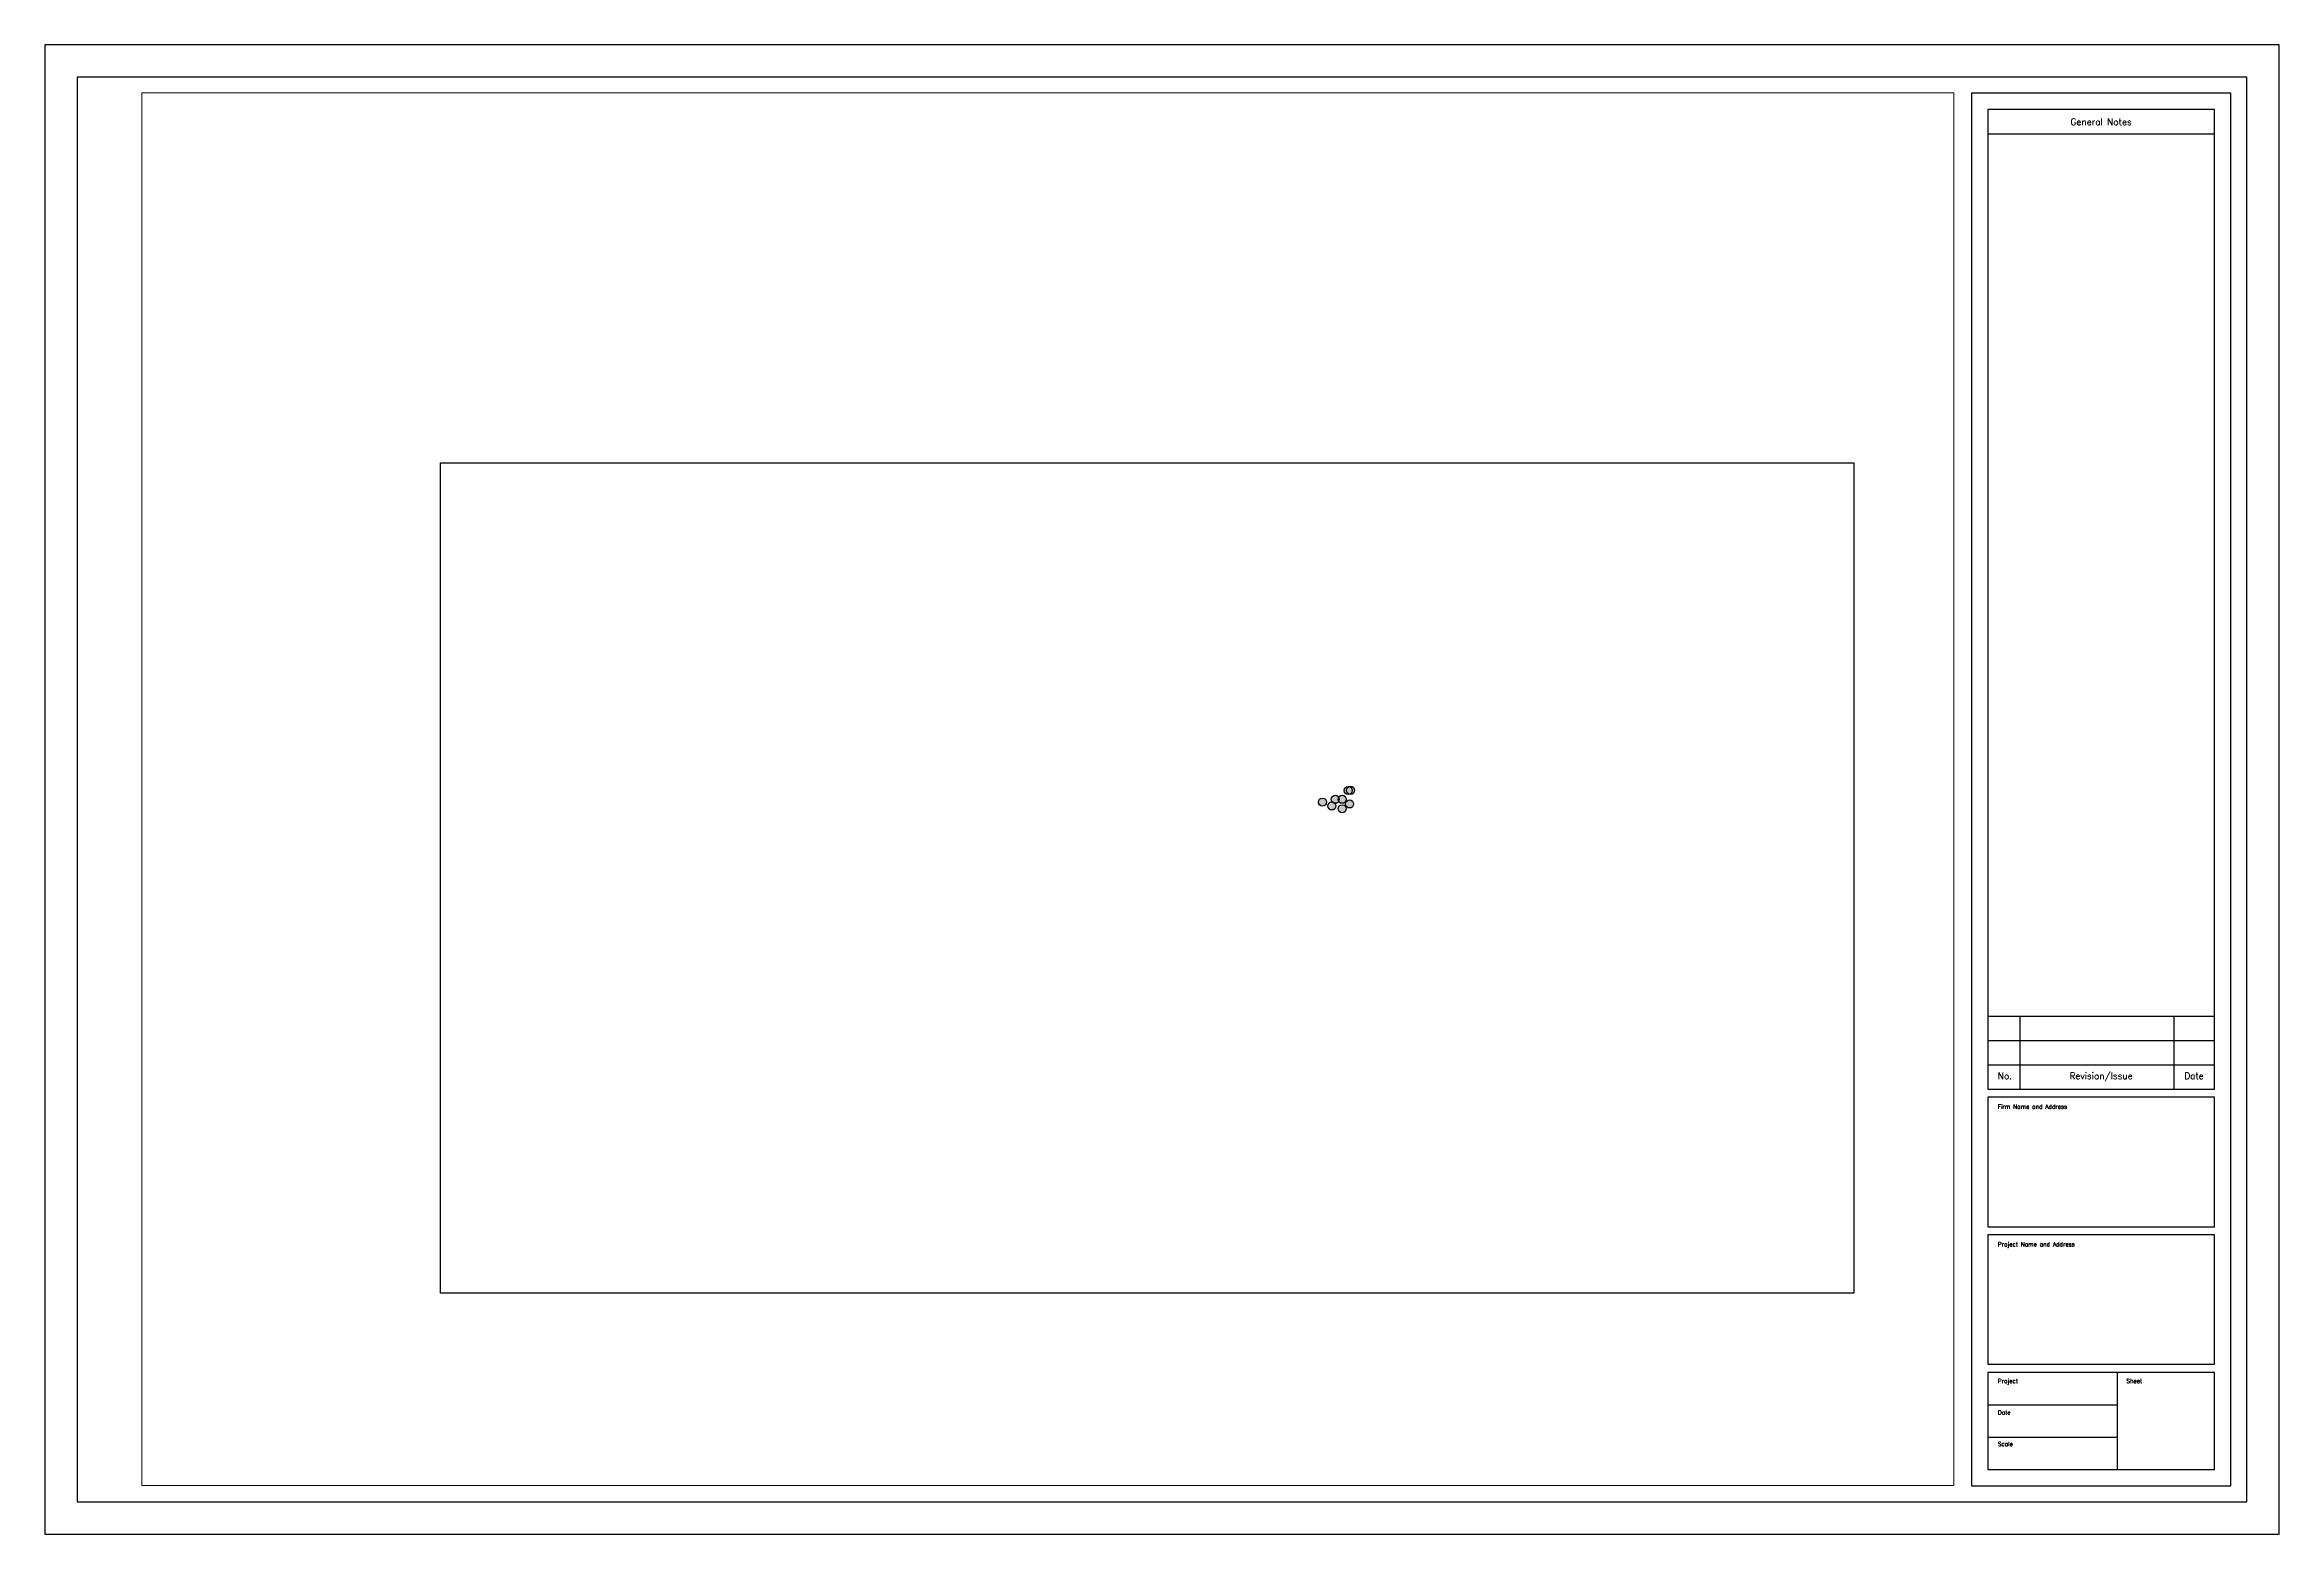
# Paper-space layout 'D-Size Layout' of a CAD drawing. Header units: inches. Extents: x 0 to 34.5, y 0 to 23.
import ezdxf
from ezdxf.enums import TextEntityAlignment as Align

# ---------------------------------------------------------------- set-up
doc = ezdxf.new("R2010")
doc.units = ezdxf.units.IN
doc.header["$LTSCALE"] = 48
doc.header["$MEASUREMENT"] = 0
doc.layers.add('Title Block', color=7, linetype='Continuous')
doc.layers.add('Viewport', color=5, linetype='Continuous')
doc.styles.add('Roman', font='romans')
picture_1 = doc.add_image_def('image1.png', size_in_pixel=(548, 322))

# ---------------------------------------------------------------- blocks, each defined once
blk = doc.blocks.new('Architectural Title Block')
for p, q in [((34.5, 23), (0, 23)), ((0, 23), (0, 0)), ((34.5, 0), (34.5, 23)), ((34, 22.5), (0.5, 22.5)), ((0.5, 22.5), (0.5, 0.5)), ((34, 0.5), (34, 22.5)), ((33.75, 22.25), (29.75, 22.25)), ((29.75, 22.25), (29.75, 0.75)), ((33.75, 0.75), (33.75, 22.25)), ((33.5, 22), (30, 22)), ((30, 22), (30, 6.875)), ((33.5, 6.875), (33.5, 22)), ((30, 21.625), (33.5, 21.625)), ((30, 8), (33.5, 8)), ((30.5, 6.875), (30.5, 8)), ((32.875, 6.875), (32.875, 8)), ((30, 7.625), (33.5, 7.625)), ((30, 7.25), (33.5, 7.25)), ((30, 6.875), (33.5, 6.875)), ((33.5, 6.75), (30, 6.75)), ((30, 6.75), (30, 4.75)), ((33.5, 4.75), (33.5, 6.75)), ((30, 4.75), (33.5, 4.75)), ((33.5, 4.625), (30, 4.625)), ((30, 4.625), (30, 2.625)), ((33.5, 2.625), (33.5, 4.625)), ((30, 2.625), (33.5, 2.625)), ((33.5, 2.5), (30, 2.5)), ((30, 2.5), (30, 1)), ((32, 1), (32, 2.5)), ((33.5, 1), (33.5, 2.5)), ((30, 2), (32, 2)), ((30, 1.5), (32, 1.5)), ((29.75, 0.75), (33.75, 0.75)), ((30, 1), (33.5, 1)), ((0.5, 0.5), (34, 0.5)), ((0, 0), (34.5, 0))]:
    blk.add_line(p, q)
at = {"style": 'Roman'}
for s, p in [('General Notes', (31.7483, 21.8078)), ('No.', (30.2636, 7.0784)), ('Revision/Issue', (31.7483, 7.0784)), ('Date', (33.1838, 7.0784))]:
    blk.add_text(s, height=0.1, dxfattribs=at).set_placement(p, align=Align.MIDDLE_CENTER)
for s, p in [('Firm Name and Address', (30.1554, 6.5711)), ('Project Name and Address', (30.1554, 4.4461)), ('Project', (30.1554, 2.3346)), ('Sheet', (32.1399, 2.3346)), ('Date', (30.1554, 1.8489)), ('Scale', (30.1554, 1.3632))]:
    blk.add_text(s, height=0.065, dxfattribs=at).set_placement(p)
at = {"color": 0, "style": 'Roman', "flags": 8}
for tag, p in [('FNAME', (-0.05, 6)), ('REVDATE', (-0.05, 3)), ('USER', (-0.05, 0))]:
    blk.add_attdef(tag, p, '', height=0.15, rotation=90, dxfattribs=at)

psp = doc.layouts.new('D-Size Layout')

# ---------------------------------------------------------------- hatches: boundary and pattern name
h = psp.add_hatch(color=256)
h.dxf.hatch_style = 1
h.paths.add_polyline_path([(20.188, 11.485, 0.347221), (20.14, 11.546, 0.318633), (20.098, 11.487, 0.347221), (20.146, 11.426, 0.318633)])
h.paths.add_polyline_path([(20.14, 11.546, 0.484538), (20.063, 11.485, 0.516722), (20.146, 11.426, -0.347221), (20.098, 11.487, -0.318633)])
h.paths.add_polyline_path([(20.14, 11.546, -0.347221), (20.188, 11.485, -0.318633), (20.146, 11.426, 0.484538), (20.223, 11.487, 0.516722)])
h.paths.add_polyline_path([(20.208, 11.277, 1), (20.083, 11.277, 1)])
h.paths.add_polyline_path([(20.095, 11.349, 0.756775), (19.979, 11.382, -0.13845), (19.988, 11.349, -0.13845), (19.979, 11.317, 0.756775)])
h.paths.add_polyline_path([(19.988, 11.349, 0.13845), (19.979, 11.382, 0.13845), (19.97, 11.349, 0.13845), (19.979, 11.317, 0.13845)])
h.paths.add_polyline_path([(19.97, 11.349, -0.13845), (19.979, 11.382, 0.756775), (19.863, 11.349, 0.178743), (19.878, 11.309, -0.198919), (19.921, 11.287, 0.281708), (19.979, 11.317, -0.13845)])
h.paths.add_polyline_path([(19.921, 11.287, -0.198919), (19.878, 11.309, 0.43721), (19.811, 11.246, 1), (19.936, 11.246, 0.178743)])
h.paths.add_polyline_path([(19.878, 11.309, 0.198919), (19.921, 11.287, 0.198919)], flags=17)
h.paths.add_polyline_path([(19.79, 11.305, 1), (19.665, 11.305, 1)])
h.paths.add_polyline_path([(19.97, 11.203, 1), (20.095, 11.203, 1)])

# ---------------------------------------------------------------- linework, layer by layer
for centre in [(19.925, 11.349), (20.032, 11.349), (20.032, 11.349), (20.125, 11.485), (20.125, 11.485), (20.16, 11.487), (19.728, 11.305), (19.873, 11.246), (19.873, 11.246), (19.873, 11.246), (19.873, 11.246), (20.032, 11.203), (20.146, 11.277)]:
    psp.add_circle(centre, 0.0625)

# ---------------------------------------------------------------- block references
at = {"layer": 'Title Block'}
psp.add_blockref('Architectural Title Block', (0, 0), dxfattribs=at)

# ---------------------------------------------------------------- pictures from other files: only their frames are drawn
image = psp.add_image(picture_1, insert=(6.11, 3.724), size_in_units=(21.822, 12.822))
image.dxf.flags = 7

# ---------------------------------------------------------------- viewports
at = {"layer": 'Viewport'}
psp.add_viewport(center=(15.488, 11.505), size=(27.976, 21.4991), view_center_point=(605.967, 465.994), view_height=1031.95692, dxfattribs=at)

doc.saveas('drawing.dxf')
